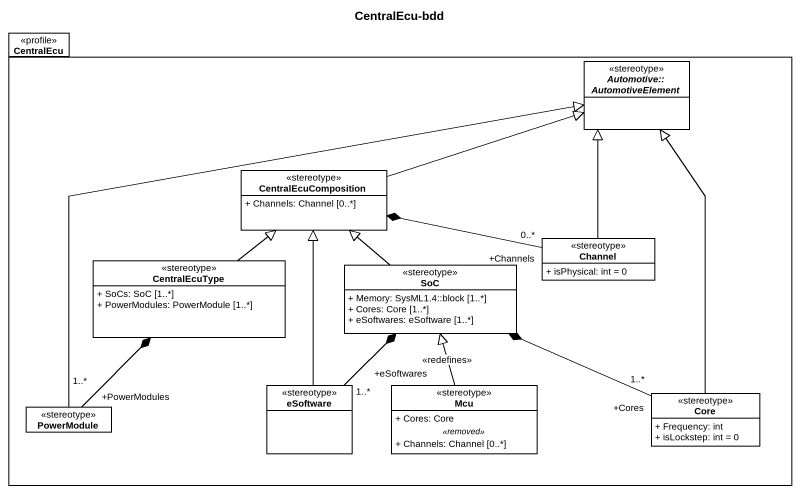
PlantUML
@startuml
title CentralEcu-bdd
hide circle
hide empty members
skinparam classAttributeIconSize 0
package CentralEcu <<profile>> {
  abstract class "Automotive::AutomotiveElement" as Automotive_AutomotiveElement <<stereotype>>
  class CentralEcuComposition <<stereotype>> {
    + Channels: Channel [0..*]
  }
  class CentralEcuType <<stereotype>> {
    + SoCs: SoC [1..*]
    + PowerModules: PowerModule [1..*]
  }
  class SoC <<stereotype>> {
    + Memory: SysML1.4::block [1..*]
    + Cores: Core [1..*]
    + eSoftwares: eSoftware [1..*]
  }
  class Channel <<stereotype>> {
    + isPhysical: int = 0
  }
  class eSoftware <<stereotype>>
  class Mcu <<stereotype>> {
    + Cores: Core
    .. <<removed>> ..
    + Channels: Channel [0..*]
  }
  class PowerModule <<stereotype>>
  class Core <<stereotype>> {
    + Frequency: int
    + isLockstep: int = 0
  }
}
CentralEcuComposition -right-|> Automotive_AutomotiveElement
CentralEcuType -up-|> CentralEcuComposition
SoC -up-|> CentralEcuComposition
Channel -up-|> Automotive_AutomotiveElement
Channel "+Channels\n0..*" -left-* CentralEcuComposition
eSoftware -up-|> CentralEcuComposition
eSoftware "+eSoftwares\n1..*" -up-* SoC
Mcu -up-|> SoC : <<redefines>>
PowerModule -right-|> Automotive_AutomotiveElement
PowerModule "+PowerModules\n1..*" -up-* CentralEcuType
Core -up-|> Automotive_AutomotiveElement
Core "+Cores\n1..*" -left-* SoC
@enduml
